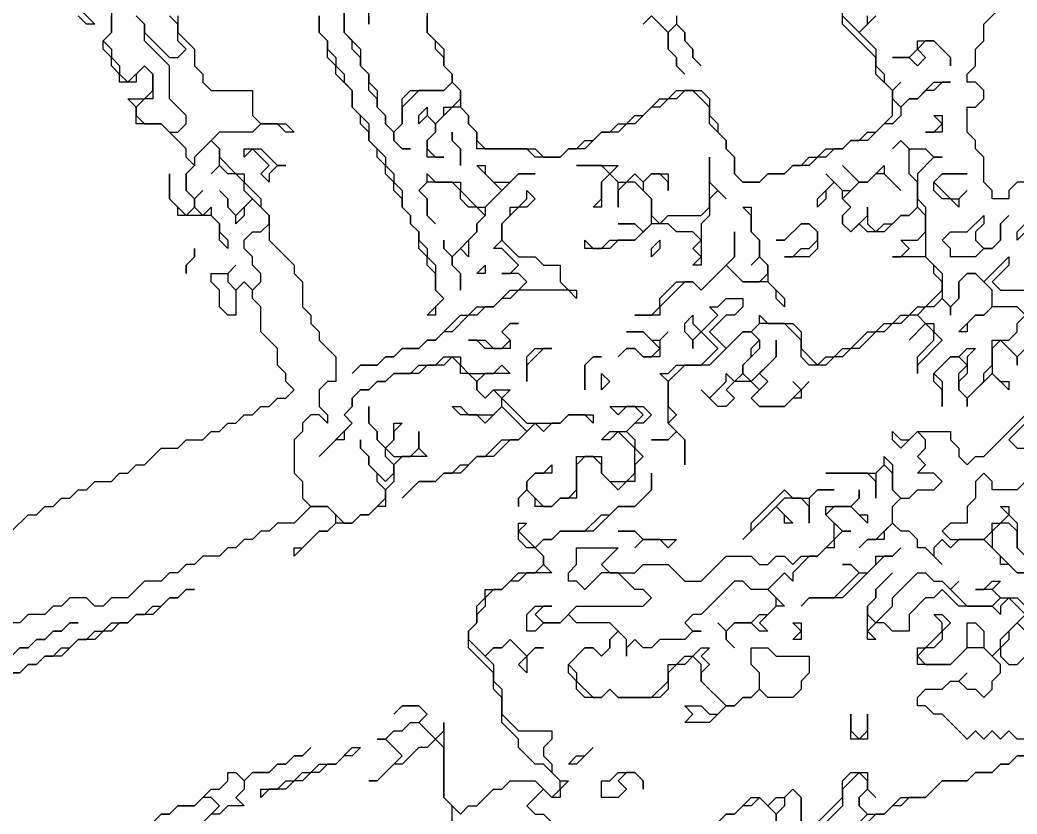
# Model space of a CAD drawing. Header units: metres. Extents: x 0 to 96.9, y 0 to 54.3.
# Drawn here: x 15.5 to 27.5, y 17 to 26.55 of the extents above; entities that cross this region are included whole.
import ezdxf

# ---------------------------------------------------------------- set-up
doc = ezdxf.new("R2010")
doc.units = ezdxf.units.M

msp = doc.modelspace()

# ---------------------------------------------------------------- linework, layer by layer
for points in [[(16.2, 26.7), (16.4, 26.5), (16.3, 26.5), (16.2, 26.6)], [(16.6, 26.7), (16.6, 26.4), (16.5, 26.3), (16.6, 26.2), (16.6, 26.1), (16.7, 26), (16.7, 25.9), (16.8, 25.8), (17, 26), (17.1, 25.9), (17.1, 25.6), (17, 25.6), (16.9, 25.5), (16.9, 25.4), (17, 25.3), (17.2, 25.3), (17.3, 25.2), (17.4, 25.2), (17.5, 25.3), (17.5, 25.4), (17.3, 25.6), (17.3, 26), (17, 26.3), (17, 26.5), (16.9, 26.6)], [(25.8, 26.6), (25.6, 26.4), (25.8, 26.2), (25.8, 26), (25.9, 25.9), (25.9, 25.8), (26, 25.7), (26.1, 25.8), (26, 25.7), (26, 25.6), (26.1, 25.5), (26.2, 25.6), (26.3, 25.6), (26.5, 25.8), (26.7, 25.8), (26.6, 25.8), (26.5, 25.7), (26.4, 25.7), (26.3, 25.6), (26.2, 25.6), (26.1, 25.5), (26.1, 25.4), (26, 25.3), (25.9, 25.3), (25.7, 25.1), (25.5, 25.1), (25.4, 25), (25.3, 25), (25.2, 24.9), (25.1, 24.9), (25, 24.8), (24.8, 24.8), (24.7, 24.7), (24.5, 24.7), (24.4, 24.6), (24.2, 24.6), (24.1, 24.7), (24.1, 24.9), (24, 25), (24, 25.1), (23.8, 25.3), (23.8, 25.5), (23.6, 25.7), (23.5, 25.7), (23.4, 25.6), (23.3, 25.6), (23.2, 25.5), (23.1, 25.5), (22.9, 25.3), (22.8, 25.3), (22.7, 25.2), (22.5, 25.2), (22.3, 25), (22.1, 25), (22, 24.9), (21.7, 24.9), (21.6, 25), (21, 25), (21, 25.2), (20.9, 25.3), (20.9, 25.4), (20.8, 25.5), (20.7, 25.5), (20.5, 25.3), (20.5, 25.2), (20.4, 25.1), (20.4, 25), (20.5, 24.9), (20.6, 24.9), (20.4, 24.9), (20.4, 25.1), (20.5, 25.2), (20.5, 25.3), (20.4, 25.4), (20.3, 25.3), (20.3, 25.4), (20.4, 25.5), (20.4, 25.4), (20.5, 25.3), (20.6, 25.4), (20.6, 25.5), (20.7, 25.5), (20.8, 25.6), (20.8, 25.7), (20.7, 25.8), (20.6, 25.7), (20.3, 25.7), (20.1, 25.5), (20.1, 25.3), (20, 25.2), (20, 25.1), (20.1, 25), (20.2, 25), (20.1, 25), (20, 25.1), (20, 25.2), (19.9, 25.3), (19.9, 25.4), (19.8, 25.5), (19.8, 25.6), (19.7, 25.7), (19.7, 25.9), (19.6, 26), (19.6, 26.1), (19.5, 26.2), (19.5, 26.3), (19.4, 26.4), (19.4, 26.7)], [(19.4, 26.7), (19.4, 26.4), (19.6, 26.2), (19.6, 26), (19.7, 25.9), (19.7, 25.8), (19.8, 25.7), (19.8, 25.5), (19.9, 25.4), (19.9, 25.3), (20, 25.2), (20.1, 25.3), (20.1, 25.6), (20.2, 25.7), (20.6, 25.7), (20.7, 25.8), (20.7, 25.9), (20.6, 26), (20.6, 26.1), (20.5, 26.2), (20.5, 26.3), (20.4, 26.4), (20.4, 26.6)], [(19.7, 26.6), (19.7, 26.5), (19.7, 26.7)], [(20.4, 26.7), (20.4, 26.4), (20.6, 26.2), (20.6, 26), (20.7, 25.9), (20.7, 25.8), (20.8, 25.7), (20.8, 25.5), (20.9, 25.4), (20.9, 25.3), (21, 25.2), (21, 25.1), (21.1, 25), (21.7, 25), (21.8, 24.9), (22, 24.9), (22.1, 25), (22.2, 25), (22.3, 25.1), (22.4, 25.1), (22.5, 25.2), (22.6, 25.2), (22.7, 25.3), (22.8, 25.3), (22.9, 25.4), (23, 25.4), (23.2, 25.6), (23.3, 25.6), (23.4, 25.7), (23.7, 25.7), (23.8, 25.6), (23.8, 25.4), (23.9, 25.3), (23.9, 25.2), (24, 25.1), (24, 25), (24.1, 24.9), (24.1, 24.7), (24.2, 24.6), (24.4, 24.6), (24.5, 24.7), (24.7, 24.7), (24.8, 24.8), (24.9, 24.8), (25, 24.9), (25.1, 24.9), (25.2, 25), (25.4, 25), (25.5, 25.1), (25.6, 25.1), (25.7, 25.2), (25.8, 25.2), (26, 25.4), (26, 25.7), (25.8, 25.9), (25.8, 26.1), (25.4, 26.5), (25.4, 26.7)], [(27.6, 24.6), (27.5, 24.6), (27.4, 24.5), (27.4, 24.4), (27.2, 24.4), (27.2, 24.5), (27.1, 24.6), (27.1, 24.9), (27, 25), (27, 25.1), (26.9, 25.2), (26.9, 25.5), (27, 25.5), (27.1, 25.6), (27.1, 25.7), (27, 25.8), (26.9, 25.8), (26.9, 25.9), (27, 26), (27, 26.2), (27.1, 26.3), (27.1, 26.5), (27.3, 26.7)], [(17.4, 26.6), (17.4, 26.4), (17.6, 26.2), (17.6, 26), (17.7, 25.9), (17.7, 25.8), (17.8, 25.7), (18.3, 25.7), (18.3, 25.4), (18.4, 25.3), (18.7, 25.3), (18.8, 25.2), (18.7, 25.2), (18.6, 25.3), (18.4, 25.3), (18.3, 25.2), (17.9, 25.2), (17.8, 25.1), (17.9, 25), (17.9, 24.9), (18.1, 24.7), (18.2, 24.7), (18.2, 24.6), (18.4, 24.4), (18.4, 24.3), (18.5, 24.2), (18.5, 23.9), (18.8, 23.6), (18.8, 23.5), (18.9, 23.4), (18.9, 23.1), (19, 23), (19, 22.9), (19.1, 22.8), (19.1, 22.7), (19.3, 22.5), (19.3, 22.2), (19.2, 22.2), (19.1, 22.1), (19.1, 21.9), (19.2, 21.8), (19.2, 21.7), (19.1, 21.8), (19, 21.8), (18.9, 21.7), (18.9, 21.6), (18.8, 21.5), (18.8, 21.1), (18.9, 21), (18.9, 20.8), (19, 20.7), (19.2, 20.7), (19.4, 20.5), (19.5, 20.5), (19.6, 20.6), (19.7, 20.6), (19.9, 20.8), (19.9, 20.9), (19.8, 21), (19.8, 21.1), (19.7, 21.2), (19.7, 21.3), (19.6, 21.4), (19.6, 21.5), (19.6, 21.4), (19.7, 21.3), (19.7, 21.2), (19.9, 21), (20, 21.1), (20, 21.2), (19.9, 21.3), (19.9, 21.4), (19.8, 21.5), (19.8, 21.6), (19.7, 21.7), (19.7, 21.9), (19.7, 21.7), (19.8, 21.6), (19.8, 21.5), (19.9, 21.4), (20, 21.5), (20, 21.7), (20.1, 21.7), (20, 21.6), (20, 21.5), (19.9, 21.4), (20, 21.3), (20.2, 21.3), (20.3, 21.4), (20.3, 21.6), (20.3, 21.4), (20.4, 21.3), (20.1, 21.3), (20, 21.2), (20, 21), (19.9, 20.9), (19.9, 20.7), (19.8, 20.7), (19.7, 20.6), (19.6, 20.6), (19.5, 20.5), (19.3, 20.5), (19.2, 20.4), (19.1, 20.4), (18.8, 20.1), (18.8, 20.2), (18.9, 20.2), (19.1, 20.4), (19.2, 20.4), (19.3, 20.5), (19.3, 20.6), (19.2, 20.7), (19, 20.7), (18.8, 20.5), (18.6, 20.5), (18.5, 20.4), (18.4, 20.4), (18.3, 20.3), (18.2, 20.3), (18.1, 20.2), (18, 20.2), (17.9, 20.1), (17.7, 20.1), (17.6, 20), (17.5, 20), (17.4, 19.9), (17.3, 19.9), (17.2, 19.8), (17, 19.8), (16.8, 19.6), (16.6, 19.6), (16.5, 19.5), (16.4, 19.5), (16.3, 19.6), (16.1, 19.6), (16, 19.5), (15.9, 19.5), (15.8, 19.4), (15.6, 19.4), (15.5, 19.3), (15.4, 19.3)], [(15.4, 20.4), (15.6, 20.6), (15.7, 20.6), (15.8, 20.7), (15.9, 20.7), (16, 20.8), (16.1, 20.8), (16.2, 20.9), (16.3, 20.9), (16.4, 21), (16.6, 21), (16.7, 21.1), (16.8, 21.1), (16.9, 21.2), (17, 21.2), (17.2, 21.4), (17.4, 21.4), (17.5, 21.5), (17.7, 21.5), (17.8, 21.6), (17.9, 21.6), (18, 21.7), (18.1, 21.7), (18.2, 21.8), (18.3, 21.8), (18.4, 21.9), (18.5, 21.9), (18.6, 22), (18.7, 22), (18.8, 22.1), (18.7, 22.2), (18.7, 22.3), (18.6, 22.4), (18.6, 22.6), (18.4, 22.8), (18.4, 23.1), (18.3, 23.2), (18.3, 23.3), (18.2, 23.4), (18.1, 23.3), (18.1, 23), (18, 23), (17.9, 23.1), (17.9, 23.3), (17.8, 23.4), (17.8, 23.5), (18, 23.5), (18.1, 23.6), (18, 23.5), (18, 23.4), (18.1, 23.3), (18.2, 23.4), (18.3, 23.3), (18.4, 23.4), (18.4, 23.5), (18.3, 23.6), (18.3, 23.7), (18.2, 23.8), (18.2, 23.9), (18.3, 24), (18.4, 24), (18.5, 24.1), (18.5, 24.2), (18.3, 24.4), (18.2, 24.3), (18.2, 24.2), (18.1, 24.1), (18.1, 24.2), (18, 24.3), (18, 24.4), (17.9, 24.5), (18, 24.4), (18, 24.3), (18.1, 24.2), (18.3, 24.4), (18.2, 24.5), (18.2, 24.6), (18.1, 24.7), (18, 24.7), (17.9, 24.8), (17.8, 24.7), (17.9, 24.8), (17.9, 25), (17.8, 25.1), (17.6, 24.9), (17.6, 24.8), (17.5, 24.7), (17.5, 24.5), (17.6, 24.4), (17.7, 24.5), (17.6, 24.4), (17.6, 24.3), (17.7, 24.2), (17.8, 24.3), (17.8, 24.2), (17.9, 24.1), (17.9, 24), (18, 23.9), (18, 23.8), (17.9, 23.9), (17.9, 24.1), (17.8, 24.2), (17.4, 24.2), (17.4, 24.3), (17.3, 24.4), (17.3, 24.7), (17.3, 24.4), (17.5, 24.2), (17.6, 24.3), (17.6, 24.4), (17.5, 24.5), (17.5, 24.7), (17.6, 24.8), (17.5, 24.9), (17.5, 25), (17.2, 25.3), (16.9, 25.3), (16.9, 25.5), (16.8, 25.6), (17, 25.6), (17.1, 25.7), (17.1, 25.9), (17, 26), (16.9, 25.9), (16.9, 25.8), (16.7, 25.8), (16.7, 25.9), (16.6, 26), (16.6, 26.1), (16.5, 26.2), (16.5, 26.3), (16.6, 26.4), (16.6, 26.6)], [(16.9, 26.6), (17, 26.5), (17, 26.4), (17.3, 26.1), (17.4, 26.1), (17.5, 26.2), (17.4, 26.3), (17.4, 26.5), (17.3, 26.6)], [(19.1, 26.6), (19.1, 26.4), (19.2, 26.3), (19.2, 26.2), (19.3, 26.1), (19.3, 26), (19.4, 25.9), (19.4, 25.8), (19.5, 25.7), (19.5, 25.5), (19.7, 25.3), (19.7, 25.1), (19.9, 24.9), (19.9, 24.8), (20, 24.7), (20, 24.6), (20.1, 24.5), (20.1, 24.3), (20.2, 24.2), (20.2, 24.1), (20.3, 24), (20.3, 23.9), (20.4, 23.8), (20.4, 23.7), (20.5, 23.6), (20.5, 23.3), (20.6, 23.2), (20.5, 23.1), (20.5, 23), (20.4, 23), (20.6, 23.2), (20.5, 23.3), (20.5, 23.5), (20.4, 23.6), (20.4, 23.7), (20.3, 23.8), (20.3, 24), (20.2, 24.1), (20.2, 24.2), (20.1, 24.3), (20.1, 24.4), (20, 24.5), (20, 24.6), (19.9, 24.7), (19.9, 24.8), (19.8, 24.9), (19.8, 25), (19.7, 25.1), (19.7, 25.2), (19.6, 25.3), (19.6, 25.4), (19.5, 25.5), (19.5, 25.7), (19.3, 25.9), (19.3, 26), (19.2, 26.1), (19.2, 26.3), (19.1, 26.4), (19.1, 26.6)], [(23.4, 26.6), (23.4, 26.5), (23.5, 26.4), (23.5, 26.3), (23.6, 26.2), (23.6, 26.1), (23.7, 26), (23.6, 26.1), (23.6, 26.2), (23.5, 26.3), (23.5, 26.4), (23.4, 26.5), (23.3, 26.4), (23.3, 26.2), (23.4, 26.1), (23.4, 26), (23.5, 25.9), (23.4, 26), (23.4, 26.1), (23.3, 26.2), (23.3, 26.4), (23.1, 26.6), (23, 26.5), (23.1, 26.6)], [(25.4, 26.6), (25.6, 26.4), (25.7, 26.5), (25.7, 26.6)], [(27.6, 22.6), (27.5, 22.5), (27.5, 22.4), (27.5, 22.5), (27.3, 22.7), (27.2, 22.6), (27.2, 22.3), (27.3, 22.2), (27.4, 22.2), (27.4, 22.1), (27.2, 22.3), (26.9, 22), (26.9, 21.9), (26.9, 22), (26.8, 22.1), (26.8, 22.3), (26.9, 22.4), (26.8, 22.5), (26.7, 22.5), (26.5, 22.3), (26.6, 22.2), (26.6, 21.9), (26.6, 22.1), (26.5, 22.2), (26.5, 22.3), (26.7, 22.5), (26.8, 22.5), (26.9, 22.6), (27, 22.6), (26.9, 22.5), (26.9, 22.3), (26.8, 22.2), (26.8, 22.1), (26.9, 22), (27.1, 22.2), (27.1, 22.3), (27.2, 22.4), (27.2, 22.7), (27.4, 22.7), (27.5, 22.8), (27.5, 22.9), (27.6, 23), (27.5, 23.1), (27.2, 23.1), (27.1, 23), (27, 23), (26.9, 22.9), (26.9, 22.8), (26.8, 22.8), (27, 23), (27.1, 23), (27.2, 23.1), (27.2, 23.3), (27, 23.5), (26.9, 23.5), (26.8, 23.4), (26.8, 23.2), (26.7, 23.1), (26.7, 23), (26.7, 23.1), (26.6, 23.2), (26.5, 23.1), (26.4, 23.1), (26.3, 23), (26.4, 22.9), (26.5, 22.9), (26.5, 22.8), (26.6, 22.7), (26.3, 22.4), (26.3, 22.3), (26.3, 22.5), (26.5, 22.7), (26.5, 22.8), (26.4, 22.9), (26.2, 22.7), (26.4, 22.9), (26.3, 23), (26.2, 23), (26.1, 22.9), (26, 22.9), (25.9, 22.8), (25.8, 22.8), (25.6, 22.6), (25.5, 22.6), (25.4, 22.5), (25.3, 22.5), (25.2, 22.4), (25, 22.4), (24.9, 22.5), (24.9, 22.7), (24.7, 22.9), (24.4, 22.9), (24.3, 22.8), (24.4, 22.7), (24.4, 22.6), (24.2, 22.4), (24.2, 22.3), (24.3, 22.2), (24.6, 22.5), (24.6, 22.7), (24.6, 22.5), (24.4, 22.3), (24.5, 22.2), (24.3, 22), (24.4, 21.9), (24.7, 21.9), (24.9, 22.1), (24.8, 22.2), (24.9, 22.1), (25, 22.2), (24.9, 22.1), (24.9, 22), (24.8, 22), (24.7, 21.9), (24.4, 21.9), (24.3, 22), (24.4, 22.1), (24.3, 22.2), (24.1, 22.2), (24, 22.1), (24.1, 22), (24, 21.9), (23.9, 21.9), (23.7, 22.1), (23.8, 22), (24, 22.2), (24, 22.3), (24.1, 22.2), (24.2, 22.3), (24.2, 22.4), (24.3, 22.5), (24.3, 22.6), (24.4, 22.7), (24.3, 22.8), (24.2, 22.8), (23.8, 22.4), (23.5, 22.4), (23.3, 22.2), (23.3, 21.9), (23.4, 21.8), (23.3, 21.7), (23.5, 21.5), (23.5, 21.2), (23.5, 21.5), (23.4, 21.6), (23.3, 21.5), (23.1, 21.5), (23.3, 21.5), (23.4, 21.6), (23.3, 21.7), (23.3, 22.2), (23.2, 22.3), (23.3, 22.3), (23.4, 22.4), (23.7, 22.4), (23.9, 22.6), (23.7, 22.8), (23.6, 22.7), (23.6, 22.6), (23.6, 22.7), (23.5, 22.8), (23.5, 22.9), (23.6, 23), (23.6, 22.9), (23.7, 22.8), (23.9, 23), (23.8, 23.1), (23.9, 23.1), (24, 23.2), (24.2, 23.2), (24.2, 23.1), (24.1, 23), (24, 23), (23.8, 22.8), (24, 22.6), (24.2, 22.8), (24.3, 22.8), (24.4, 22.9), (24.4, 23), (24.5, 22.9), (24.8, 22.9), (24.9, 22.8), (24.9, 22.6), (25.1, 22.4), (25.2, 22.5), (25.3, 22.5), (25.4, 22.6), (25.5, 22.6), (25.7, 22.8), (25.8, 22.8), (25.9, 22.9), (26, 22.9), (26.1, 23), (26.2, 23), (26.3, 23.1), (26.4, 23.1), (26.6, 23.3), (26.6, 23.4), (26.5, 23.5), (26.5, 23.6), (26.4, 23.7), (26, 23.7), (26.1, 23.7), (26.2, 23.8), (26.1, 23.9), (26.3, 23.9), (26.4, 24), (26.4, 24.2), (26.3, 24.3), (26.2, 24.2), (26.1, 24.2), (25.9, 24), (25.7, 24), (25.6, 24.1), (25.5, 24), (25.4, 24.1), (25.4, 24.2), (25.5, 24.3), (25.4, 24.4), (25.4, 24.5), (25.3, 24.6), (25.2, 24.5), (25.2, 24.4), (25.1, 24.3), (25.1, 24.4), (25.3, 24.6), (25.2, 24.7), (25.4, 24.5), (25.5, 24.5), (25.6, 24.6), (25.4, 24.8), (25.6, 24.6), (25.7, 24.6), (25.9, 24.8), (25.9, 24.7), (26.1, 24.5), (25.9, 24.7), (25.8, 24.7), (25.7, 24.6), (25.6, 24.6), (25.4, 24.4), (25.5, 24.3), (25.4, 24.2), (25.4, 24.1), (25.5, 24), (25.7, 24.2), (25.7, 24.3), (25.7, 24.1), (25.8, 24), (25.9, 24.1), (26, 24.1), (26.1, 24.2), (26.2, 24.2), (26.3, 24.3), (26.3, 24.6), (26.2, 24.7), (26.2, 25), (26.1, 25.1), (26, 25), (26.1, 25.1), (26.2, 25), (26.4, 25), (26.5, 24.9), (26.6, 24.9), (26.5, 24.9), (26.3, 24.7), (26.3, 24.4), (26.4, 24.3), (26.4, 23.7), (26.6, 23.5), (26.6, 23.2), (26.7, 23.1), (26.8, 23.2), (26.8, 23.4), (26.9, 23.5), (27, 23.5), (27.1, 23.4), (27.4, 23.7), (27.4, 23.6), (27.2, 23.4), (27.3, 23.3), (27.8, 23.3)], [(27.6, 24), (27.5, 23.9), (27.5, 24), (27.9, 24.4)], [(27.6, 19.9), (27.5, 19.9), (27.4, 20), (27.3, 20), (27.3, 20.1), (27.1, 20.3), (26.8, 20.3), (26.7, 20.2), (26.6, 20.3), (26.5, 20.2), (26.5, 20.1), (26.6, 20), (26.4, 20.2), (26.3, 20.2), (26.3, 20.3), (26.2, 20.4), (26.1, 20.4), (26, 20.5), (25.9, 20.4), (25.9, 20.3), (25.7, 20.3), (25.6, 20.2), (25.7, 20.3), (25.8, 20.3), (26, 20.5), (26, 20.7), (26.1, 20.8), (26, 20.9), (26, 21.1), (25.9, 21.2), (25.8, 21.1), (25.8, 20.8), (25.8, 21), (25.7, 21.1), (25.2, 21.1), (25.8, 21.1), (25.9, 21.2), (25.9, 21.3), (26, 21.2), (26, 20.9), (26.1, 20.8), (26.2, 20.8), (26.3, 20.9), (26.5, 20.9), (26.6, 21), (26.5, 21.1), (26.3, 21.1), (26.4, 21.2), (26.3, 21.3), (26.4, 21.4), (26.4, 21.5), (26.3, 21.6), (26.1, 21.4), (26, 21.5), (26, 21.6), (26.1, 21.5), (26.2, 21.5), (26.3, 21.6), (26.7, 21.6), (26.7, 21.5), (26.8, 21.4), (26.8, 21.3), (26.9, 21.2), (27, 21.3), (27.1, 21.3), (27.7, 21.9)], [(27.7, 21.8), (27.4, 21.5), (27.5, 21.4), (27.6, 21.4)], [(20.7, 16.9), (20.7, 17.1), (20.6, 17.2), (20.6, 17.8), (20.5, 17.9), (20.4, 17.8), (20.3, 17.8), (20.1, 17.6), (20, 17.6), (19.8, 17.4), (19.7, 17.4), (19.8, 17.4), (20.1, 17.7), (19.9, 17.9), (19.8, 17.9), (19.9, 17.9), (20, 18), (20.1, 18), (20.2, 18.1), (20.3, 18.1), (20.4, 18.2), (20.3, 18.3), (20.1, 18.3), (20, 18.2), (20.1, 18.3), (20.3, 18.3), (20.4, 18.2), (20.3, 18.1), (20.5, 17.9), (20.6, 18), (20.6, 18.1), (20.6, 17.2), (20.8, 17), (20.9, 17.1), (21, 17.1), (21.2, 17.3), (21.3, 17.3), (21.4, 17.4), (21.7, 17.4), (21.9, 17.2), (22, 17.3), (22, 17.4), (21.8, 17.6), (21.7, 17.6), (21.5, 17.8), (21.5, 17.9), (21.3, 18.1), (21.3, 18.4), (21.2, 18.5), (21.2, 18.7), (20.9, 19), (20.9, 19.2), (21, 19.3), (21, 19.5), (21.1, 19.6), (21.1, 19.7), (21.3, 19.7), (21.5, 19.9), (21.7, 19.9), (21.8, 20), (21.8, 20.1), (21.7, 20.2), (21.6, 20.2), (21.5, 20.3), (21.5, 20.5), (21.6, 20.5), (21.5, 20.4), (21.7, 20.2), (21.8, 20.3), (21.9, 20.3), (22, 20.4), (22.3, 20.4), (22.5, 20.6), (22.6, 20.6), (22.7, 20.7), (22.9, 20.7), (23.1, 20.9), (23.1, 21.1), (23.1, 20.9), (22.9, 20.7), (22.7, 20.7), (22.4, 20.4), (22, 20.4), (21.9, 20.3), (21.8, 20.3), (21.7, 20.2), (21.8, 20.1), (21.8, 20), (21.9, 19.9), (21.6, 19.9), (21.5, 19.8), (21.4, 19.8), (21.3, 19.7), (21.2, 19.7), (21.1, 19.6), (21.1, 19.5), (21, 19.4), (21, 19.3), (20.9, 19.2), (20.9, 19.1), (21.1, 18.9), (21.2, 19), (21.3, 19), (21.4, 19.1), (21.6, 18.9), (21.7, 19), (21.8, 19), (21.7, 19), (21.6, 18.9), (21.6, 18.7), (21.5, 18.8), (21.6, 18.9), (21.4, 19.1), (21.3, 19), (21.2, 19), (21.1, 18.9), (21.2, 18.8), (21.2, 18.6), (21.3, 18.5), (21.3, 18.2), (21.5, 18), (21.9, 18), (21.9, 17.9), (21.8, 17.8), (21.8, 17.7), (21.9, 17.6), (21.9, 17.5), (22, 17.4), (22.1, 17.4), (22, 17.3), (22, 17.2), (21.9, 17.2), (21.8, 17.3), (21.6, 17.1), (21.7, 17), (21.8, 17), (21.9, 16.9)], [(27.6, 21), (27.5, 20.9), (27.2, 20.9), (27.2, 21), (27.1, 21.1), (27, 21), (27, 20.8), (26.9, 20.7), (26.9, 20.5), (26.7, 20.5), (26.6, 20.4), (26.7, 20.3), (27.1, 20.3), (27.2, 20.4), (27.2, 20.5), (27.3, 20.5), (27.4, 20.6), (27.3, 20.7), (27.4, 20.7), (27.4, 20.6), (27.5, 20.5), (27.5, 20.2), (27.6, 20.1), (27.5, 20.2), (27.5, 20.4), (27.4, 20.5), (27.3, 20.5), (27.2, 20.4), (27.2, 20.2), (27.5, 19.9), (27.7, 19.9)], [(27.7, 17.9), (27.5, 17.9), (27.4, 18), (27.3, 17.9), (27.2, 18), (27.1, 17.9), (27, 18), (26.9, 17.9), (26.6, 18.2), (26.5, 18.2), (26.4, 18.3), (26.3, 18.3), (26.3, 18.4), (26.4, 18.5), (26.6, 18.5), (26.7, 18.6), (26.8, 18.6), (26.9, 18.7), (26.8, 18.6), (26.9, 18.5), (27, 18.5), (27.1, 18.4), (27.2, 18.5), (27.2, 18.6), (27.3, 18.7), (27.3, 18.8), (27.1, 19), (26.9, 19), (26.7, 18.8), (26.3, 18.8), (26.3, 19), (26.4, 19), (26.6, 19.2), (26.6, 19.3), (26.5, 19.4), (26.6, 19.4), (26.7, 19.3), (26.6, 19.2), (26.6, 19.1), (26.5, 19), (26.4, 19), (26.3, 18.9), (26.4, 18.8), (26.7, 18.8), (26.9, 19), (26.9, 19.3), (27, 19.3), (27.1, 19.2), (27.1, 19), (27.2, 18.9), (27.3, 19), (27.3, 19.1), (27.6, 19.4), (27.4, 19.6), (27.3, 19.5), (27.3, 19.4), (27.2, 19.5), (26.8, 19.5), (26.6, 19.7), (26.5, 19.6), (26.4, 19.6), (26.2, 19.4), (26.2, 19.2), (26, 19.2), (25.9, 19.3), (25.8, 19.3), (25.7, 19.2), (25.8, 19.1), (25.7, 19.1), (25.7, 19.5), (25.8, 19.6), (25.8, 19.7), (26, 19.9), (25.8, 19.7), (25.8, 19.6), (25.7, 19.5), (25.7, 19.4), (25.8, 19.3), (26, 19.5), (26, 19.6), (26.3, 19.9), (26.4, 19.9), (26.5, 19.8), (26.6, 19.8), (26.7, 19.7), (26.8, 19.8), (26.7, 19.7), (26.9, 19.5), (27.2, 19.5), (27.3, 19.6), (27.2, 19.7), (27, 19.7), (27.1, 19.7), (27.2, 19.8), (27.3, 19.8), (27.2, 19.7), (27.3, 19.6), (27.5, 19.6), (27.6, 19.5)], [(15.3, 18.7), (15.5, 18.7), (15.6, 18.8), (15.7, 18.8), (15.8, 18.9), (15.9, 18.9), (16, 19), (16.1, 19), (16.2, 19.1), (16.3, 19.1), (16.4, 19.2), (16.5, 19.2), (16.6, 19.3), (16.8, 19.3), (16.9, 19.4), (17, 19.4), (17.1, 19.5), (17.2, 19.5), (17.3, 19.6), (17.4, 19.6), (17.5, 19.7), (17.6, 19.7), (17.5, 19.7), (17.4, 19.6), (17.3, 19.6), (17.1, 19.4), (16.9, 19.4), (16.8, 19.3), (16.7, 19.3), (16.6, 19.2), (16.5, 19.2), (16.4, 19.1), (16.2, 19.1), (16, 18.9), (15.8, 18.9), (15.7, 18.8), (15.6, 18.8), (15.5, 18.7), (15.4, 18.7)], [(27.6, 19.4), (27.5, 19.3), (27.6, 19.2)], [(15.4, 18.9), (15.5, 19), (15.6, 19), (15.7, 19.1), (15.8, 19.1), (15.9, 19.2), (16, 19.2), (16.1, 19.3), (16.2, 19.3), (16.1, 19.3), (16, 19.2), (15.9, 19.2), (15.8, 19.1), (15.7, 19.1), (15.6, 19), (15.5, 19), (15.4, 18.9)], [(27.6, 19.2), (27.5, 19.3), (27.4, 19.2), (27.4, 19.1), (27.3, 19), (27.3, 18.9), (27.4, 18.8), (27.5, 18.8), (27.7, 19)], [(17.1, 16.9), (17.2, 17), (17.3, 17), (17.4, 17.1), (17.6, 17.1), (17.8, 17.3), (17.9, 17.3), (18, 17.4), (18, 17.5), (18.1, 17.5), (18.2, 17.4), (18.3, 17.5), (18.5, 17.5), (18.6, 17.6), (18.7, 17.6), (18.8, 17.7), (18.9, 17.7), (19, 17.8), (18.9, 17.7), (18.8, 17.7), (18.7, 17.6), (18.6, 17.6), (18.5, 17.5), (18.3, 17.5), (18.2, 17.4), (18.2, 17.3), (18.1, 17.2), (18.2, 17.1), (18, 17.1), (17.9, 17), (17.8, 17), (17.7, 16.9)], [(25.1, 16.9), (25.4, 17.2), (25.4, 17.4), (25.5, 17.5), (25.7, 17.5), (25.7, 17.3), (25.8, 17.2), (25.7, 17.3), (25.6, 17.2), (25.6, 17.1), (25.7, 17), (25.9, 17), (26.1, 17.2), (26.4, 17.2), (26.6, 17.4), (26.9, 17.4), (27, 17.5), (27.2, 17.5), (27.3, 17.6), (27.4, 17.6), (27.5, 17.7), (27.6, 17.7)], [(28, 16.7), (28, 17.1), (27.9, 17.2), (27.9, 17.3), (27.8, 17.4), (27.8, 17.5), (27.6, 17.7), (27.5, 17.7), (27.4, 17.6), (27.3, 17.6), (27.2, 17.5), (27, 17.5), (26.9, 17.4), (26.6, 17.4), (26.4, 17.2), (26.2, 17.2), (26.1, 17.1), (26, 17.1), (25.9, 17), (25.8, 17), (25.6, 16.8)], [(25.6, 16.9), (25.7, 17), (25.6, 17.1), (25.6, 17.2), (25.7, 17.3), (25.7, 17.4), (25.6, 17.5), (25.4, 17.3), (25.4, 17.1), (25.1, 16.8)], [(23.9, 16.9), (24, 17), (24.1, 17), (24.3, 17.2), (24.4, 17.2), (24.5, 17.1), (24.6, 17.2), (24.7, 17.2), (24.8, 17.3), (24.9, 17.2), (24.9, 16.9), (24.9, 17.2), (24.8, 17.3), (24.7, 17.2), (24.7, 17.1), (24.6, 17), (24.6, 16.9)], [(17.7, 16.9), (17.9, 17.1), (17.8, 17.2), (17.7, 17.2), (17.6, 17.1), (17.4, 17.1), (17.3, 17), (17.2, 17), (17.1, 16.9)], [(24.6, 16.8), (24.6, 17), (24.4, 17.2), (24.3, 17.1), (24.2, 17.1), (24.1, 17), (24, 17), (23.9, 16.9)]]:
    msp.add_lwpolyline(points)
for points in [[(26.3, 26), (26.2, 26.1), (26, 26.1), (26.2, 26.1), (26.3, 26.2), (26.3, 26.3), (26.5, 26.3), (26.7, 26.1), (26.7, 26), (26.7, 26.1), (26.5, 26.3), (26.4, 26.3), (26.3, 26.2), (26.4, 26.1)], [(26.4, 25.2), (26.5, 25.2), (26.6, 25.3), (26.5, 25.4), (26.6, 25.4), (26.6, 25.2)], [(20.8, 24.8), (20.8, 25), (20.7, 25.1), (20.7, 25.2), (20.7, 25.1), (20.8, 25)], [(18.5, 24.6), (18.4, 24.7), (18.5, 24.8), (18.3, 25), (18.2, 24.9), (18.2, 25), (18.4, 25), (18.6, 24.8), (18.7, 24.8), (18.6, 24.8), (18.5, 24.7)], [(23.6, 23.6), (23.7, 23.7), (23.6, 23.8), (23.7, 23.9), (23.6, 24), (23.4, 24), (23.3, 24.1), (23.1, 24.1), (22.9, 23.9), (22.7, 23.9), (22.6, 23.8), (22.3, 23.8), (22.3, 23.9), (22.4, 23.8), (22.5, 23.8), (22.6, 23.9), (22.9, 23.9), (23, 24), (22.9, 24.1), (22.7, 24.1), (22.9, 24.1), (23, 24), (23.1, 24.1), (23.1, 24.4), (22.9, 24.6), (22.8, 24.6), (22.7, 24.5), (22.7, 24.3), (22.7, 24.6), (22.6, 24.7), (22.5, 24.6), (22.5, 24.3), (22.4, 24.3), (22.5, 24.4), (22.5, 24.6), (22.6, 24.7), (22.5, 24.8), (22.2, 24.8), (22.7, 24.8), (22.6, 24.7), (22.7, 24.6), (22.8, 24.6), (22.9, 24.7), (23, 24.6), (23.1, 24.7), (23.3, 24.7), (23.3, 24.5), (23.3, 24.6), (23.2, 24.7), (23.1, 24.7), (23, 24.6), (23, 24.5), (23.1, 24.4), (23.1, 24.2), (23.2, 24.1), (23.3, 24.2), (23.7, 24.2), (23.8, 24.3), (23.8, 24.9), (23.8, 24.6), (24, 24.4), (23.9, 24.5), (23.8, 24.4), (23.8, 24.2), (23.7, 24.1), (23.7, 23.6)], [(20.8, 23.3), (20.8, 23.5), (20.7, 23.6), (20.7, 23.7), (20.6, 23.8), (20.6, 23.9), (20.6, 23.8), (20.7, 23.7), (21, 24), (21, 24.1), (21.1, 24.2), (21, 24.3), (20.9, 24.3), (20.8, 24.4), (20.8, 24.5), (20.7, 24.6), (20.4, 24.6), (20.3, 24.5), (20.4, 24.4), (20.4, 24.2), (20.5, 24.1), (20.4, 24.2), (20.4, 24.4), (20.3, 24.5), (20.4, 24.6), (20.4, 24.7), (20.5, 24.6), (20.8, 24.6), (20.8, 24.5), (21, 24.3), (21.1, 24.3), (21.3, 24.5), (21, 24.8), (21.1, 24.8), (21.1, 24.7), (21.2, 24.6), (21.4, 24.6), (21.5, 24.7), (21.7, 24.7), (21.5, 24.7), (21.1, 24.3), (21.1, 24.2), (21, 24.1), (21, 24), (20.9, 23.9), (20.9, 23.7), (20.8, 23.8), (20.7, 23.7), (20.7, 23.6), (20.8, 23.5)], [(26.8, 24.3), (26.7, 24.4), (26.6, 24.4), (26.5, 24.5), (26.5, 24.6), (26.6, 24.7), (26.9, 24.7), (26.6, 24.7), (26.5, 24.6), (26.7, 24.4), (26.8, 24.4), (26.9, 24.5), (26.8, 24.4)], [(19.5, 22.3), (19.6, 22.4), (19.8, 22.4), (19.9, 22.5), (20, 22.5), (20.1, 22.6), (20.3, 22.6), (20.4, 22.7), (20.5, 22.7), (20.8, 23), (20.9, 23), (21, 23.1), (21.2, 23.1), (21.4, 23.3), (21.5, 23.3), (21.6, 23.4), (21.5, 23.5), (21.3, 23.5), (21.4, 23.5), (21.5, 23.6), (21.3, 23.8), (21.2, 23.8), (21.3, 23.9), (21.3, 24.1), (21.4, 24.2), (21.4, 24.3), (21.5, 24.3), (21.6, 24.4), (21.6, 24.5), (21.7, 24.4), (21.6, 24.3), (21.5, 24.3), (21.3, 24.1), (21.3, 23.9), (21.5, 23.7), (21.7, 23.7), (21.8, 23.6), (22, 23.6), (22, 23.4), (22.1, 23.3), (22.2, 23.3), (22.2, 23.2), (22.1, 23.3), (21.5, 23.3), (21.4, 23.2), (21.3, 23.2), (21.2, 23.1), (21.1, 23.1), (21, 23), (20.9, 23), (20.7, 22.8), (20.6, 22.8), (20.5, 22.7), (20.4, 22.7), (20.3, 22.6), (20.1, 22.6), (20, 22.5), (19.9, 22.5), (19.8, 22.4), (19.6, 22.4)], [(22.9, 23), (23.1, 23), (23.2, 23.1), (23.2, 23.2), (23.4, 23.4), (23.6, 23.4), (23.7, 23.3), (24.1, 23.7), (24.1, 24), (24.1, 23.7), (24, 23.6), (24.2, 23.4), (24.4, 23.4), (24.5, 23.5), (24.5, 23.6), (24.4, 23.7), (24.3, 23.6), (24.4, 23.7), (24.4, 23.9), (24.3, 24), (24.3, 24.2), (24.2, 24.3), (24.3, 24.3), (24.3, 24), (24.4, 23.9), (24.4, 23.7), (24.5, 23.6), (24.5, 23.4), (24.7, 23.2), (24.7, 23.1), (24.6, 23.2), (24.6, 23.3), (24.5, 23.4), (24.2, 23.4), (24, 23.6), (23.7, 23.3), (23.6, 23.4), (23.5, 23.4), (23.2, 23.1), (23.2, 23)], [(26.7, 23.7), (26.7, 23.8), (26.6, 23.9), (26.7, 24), (26.9, 24), (27.1, 24.2), (27.1, 24.1), (27, 24), (27, 23.9), (27.1, 23.8), (27.2, 23.8), (27.3, 23.9), (27.3, 24.1), (27.4, 24.2), (27.3, 24.1), (27.3, 23.9), (27.2, 23.8), (27.1, 23.8), (27, 23.7)], [(24.7, 23.7), (24.8, 23.7), (24.9, 23.8), (25, 23.8), (25.1, 23.9), (25.1, 24), (25, 24.1), (24.9, 24.1), (24.7, 23.9), (24.6, 23.9), (24.7, 23.9), (24.9, 24.1), (25, 24.1), (25.1, 24), (25.1, 23.8), (25, 23.7)], [(23.1, 23.7), (23.1, 23.8), (23.2, 23.9), (23.2, 23.8)], [(17.5, 23.5), (17.5, 23.6), (17.6, 23.7), (17.6, 23.8), (17.6, 23.7), (17.5, 23.6)], [(21, 23.5), (21.1, 23.6), (21.1, 23.5)], [(21.1, 22.6), (21, 22.7), (20.9, 22.7), (21.1, 22.7), (21.2, 22.6), (21.3, 22.6), (21.4, 22.7), (21.3, 22.8), (21.4, 22.9), (21.5, 22.9), (21.4, 22.9), (21.3, 22.8), (21.4, 22.7), (21.4, 22.6)], [(22.7, 22.5), (22.8, 22.6), (22.9, 22.6), (23, 22.5), (23.1, 22.5), (23.2, 22.6), (23, 22.8), (22.8, 22.8), (23, 22.8), (23.1, 22.7), (23.2, 22.7), (23.3, 22.8), (23.2, 22.7), (23.2, 22.5), (23, 22.5), (22.9, 22.6), (22.8, 22.6)], [(21.6, 22.2), (21.6, 22.5), (21.7, 22.6), (21.9, 22.6), (21.8, 22.6), (21.6, 22.4)], [(20.1, 20.8), (20.3, 21), (20.5, 21), (20.6, 21.1), (20.7, 21.1), (20.8, 21.2), (20.9, 21.2), (21, 21.3), (21.1, 21.3), (21.3, 21.5), (21.5, 21.5), (21.6, 21.6), (21.3, 21.9), (21.1, 21.7), (21, 21.8), (20.8, 21.8), (20.7, 21.9), (20.8, 21.9), (20.9, 21.8), (21.2, 21.8), (21.3, 21.9), (21.3, 22), (21.2, 22.1), (21.1, 22), (21, 22.1), (21, 22.2), (20.9, 22.3), (20.8, 22.3), (20.8, 22.4), (20.7, 22.5), (20.6, 22.4), (20.4, 22.4), (20.3, 22.3), (20, 22.3), (19.9, 22.2), (19.8, 22.2), (19.7, 22.1), (19.6, 22.1), (19.5, 22), (19.5, 21.9), (19.4, 21.8), (19.5, 21.7), (19.4, 21.6), (19.4, 21.5), (19.3, 21.5), (19.1, 21.3), (19.5, 21.7), (19.4, 21.8), (19.5, 21.9), (19.5, 22), (19.6, 22.1), (19.7, 22.1), (19.8, 22.2), (19.9, 22.2), (20, 22.3), (20.2, 22.3), (20.3, 22.4), (20.5, 22.4), (20.6, 22.5), (20.8, 22.5), (20.8, 22.4), (20.9, 22.3), (21.2, 22.3), (21.3, 22.4), (21.4, 22.3), (21.1, 22.3), (21, 22.2), (21, 22.1), (21.1, 22), (21.2, 22.1), (21.4, 22.1), (21.3, 22), (21.6, 21.7), (22, 21.7), (22.1, 21.8), (22.4, 21.8), (22.4, 21.7), (22.3, 21.8), (22.1, 21.8), (22, 21.7), (21.9, 21.7), (21.8, 21.6), (21.7, 21.7), (21.5, 21.5), (21.4, 21.5), (21.2, 21.3), (21, 21.3), (20.8, 21.1), (20.6, 21.1), (20.5, 21), (20.3, 21)], [(22.3, 22.1), (22.3, 22.4), (22.4, 22.5), (22.5, 22.5), (22.4, 22.5), (22.3, 22.4)], [(22.5, 22.1), (22.5, 22.3), (22.6, 22.2)], [(21.5, 20.7), (21.5, 20.8), (21.6, 20.9), (21.6, 21), (21.7, 21.1), (21.8, 21.1), (21.9, 21.2), (21.9, 21.1), (21.7, 21.1), (21.6, 21), (21.6, 20.9), (21.8, 20.7), (21.9, 20.7), (22, 20.8), (22.1, 20.8), (22.2, 20.9), (22.2, 21.3), (22.5, 21.3), (22.5, 21.1), (22.6, 21), (22.8, 21), (22.9, 21.1), (22.9, 21.4), (22.7, 21.6), (22.6, 21.5), (22.5, 21.5), (22.6, 21.6), (22.8, 21.6), (23, 21.8), (22.9, 21.9), (22.8, 21.9), (22.7, 21.8), (22.6, 21.9), (23, 21.9), (23.1, 21.8), (23, 21.7), (22.9, 21.7), (22.8, 21.6), (22.9, 21.5), (22.9, 21.4), (23, 21.3), (22.9, 21.2), (22.9, 21), (22.8, 21), (22.7, 20.9), (22.5, 21.1), (22.5, 21.2), (22.4, 21.3), (22.3, 21.3), (22.2, 21.2), (22.2, 20.8), (22, 20.8), (21.9, 20.7), (21.7, 20.7), (21.7, 20.8), (21.6, 20.9), (21.5, 20.8)], [(23.5, 18.1), (23.6, 18.2), (23.5, 18.3), (23.7, 18.3), (23.8, 18.2), (23.9, 18.2), (24, 18.3), (23.7, 18.6), (23.7, 18.8), (23.6, 18.9), (23.5, 18.8), (23.4, 18.8), (23.3, 18.7), (23.3, 18.5), (23.2, 18.4), (22.7, 18.4), (22.6, 18.5), (22.5, 18.4), (22.3, 18.4), (22.2, 18.5), (22.2, 18.6), (22.1, 18.7), (22.1, 18.8), (22.3, 19), (22.4, 19), (22.5, 18.9), (22.6, 19), (22.6, 19.1), (22.7, 19.2), (22.6, 19.3), (22.2, 19.3), (22.1, 19.4), (22, 19.3), (21.8, 19.3), (21.7, 19.2), (21.6, 19.2), (21.6, 19.4), (21.7, 19.5), (21.9, 19.5), (21.8, 19.5), (21.7, 19.4), (21.8, 19.3), (22, 19.3), (22.2, 19.5), (23, 19.5), (23.1, 19.6), (23, 19.7), (22.9, 19.7), (22.7, 19.9), (22.5, 19.9), (22.3, 19.7), (22.2, 19.8), (22.1, 19.8), (22.1, 19.9), (22.2, 20), (22.2, 20.2), (22.7, 20.2), (22.5, 20), (22.6, 19.9), (22.9, 19.9), (23, 20), (23.3, 20), (23.5, 19.8), (23.7, 19.8), (24, 20.1), (24.3, 20.1), (24.4, 20), (24.5, 20), (24.6, 20.1), (24.7, 20.1), (24.8, 20), (24.9, 20.1), (25.1, 20.1), (25.3, 20.3), (25.3, 20.5), (25.2, 20.6), (25.2, 20.7), (25.5, 20.7), (25.6, 20.8), (25.6, 20.9), (25.6, 20.8), (25.5, 20.7), (25.6, 20.6), (25.7, 20.6), (25.7, 20.5), (25.5, 20.7), (25.3, 20.7), (25.2, 20.6), (25.4, 20.4), (25.5, 20.4), (25.4, 20.4), (25.3, 20.3), (25.3, 20.2), (25.2, 20.2), (25.1, 20.1), (25, 20.1), (24.8, 19.9), (24.8, 19.8), (24.7, 19.9), (24.5, 19.7), (24.7, 19.5), (24.6, 19.5), (24.4, 19.3), (24.5, 19.2), (24.4, 19.2), (24.3, 19.3), (24.1, 19.3), (24, 19.2), (24, 19.1), (24.1, 19), (24, 19.1), (24, 19.2), (23.9, 19.3), (24, 19.2), (24.1, 19.3), (24.3, 19.3), (24.4, 19.4), (24.5, 19.4), (24.6, 19.5), (24.6, 19.6), (24.5, 19.7), (24.3, 19.7), (24.2, 19.8), (24.1, 19.8), (23.7, 19.4), (23.6, 19.4), (23.5, 19.3), (23.6, 19.2), (23.7, 19.2), (23.6, 19.2), (23.5, 19.1), (23.2, 19.1), (23.1, 19), (23, 19), (22.9, 19.1), (22.8, 19), (22.8, 18.9), (22.8, 19.1), (22.7, 19.2), (22.6, 19.1), (22.6, 19), (22.5, 18.9), (22.4, 19), (22.3, 19), (22.1, 18.8), (22.2, 18.7), (22.2, 18.6), (22.4, 18.4), (22.5, 18.4), (22.6, 18.5), (22.7, 18.4), (23.1, 18.4), (23.3, 18.6), (23.3, 18.8), (23.4, 18.8), (23.5, 18.9), (23.6, 18.9), (23.7, 19), (23.8, 19), (23.7, 18.9), (23.8, 18.8), (23.7, 18.7), (23.7, 18.6), (24, 18.3), (24.1, 18.3), (24.2, 18.4), (24.3, 18.4), (24.4, 18.5), (24.4, 18.7), (24.3, 18.8), (24.3, 19), (24.5, 19), (24.6, 18.9), (25, 18.9), (25, 18.7), (24.9, 18.6), (24.9, 18.5), (24.8, 18.4), (24.5, 18.4), (24.4, 18.5), (24.3, 18.4), (24.2, 18.4), (24.1, 18.3), (24, 18.3), (23.8, 18.1)], [(24.2, 20.3), (24.3, 20.4), (24.3, 20.5), (24.7, 20.9), (24.8, 20.8), (25, 20.8), (25.1, 20.9), (25.3, 20.9), (25.1, 20.9), (25, 20.8), (25, 20.5), (25, 20.7), (24.9, 20.8), (24.7, 20.8), (24.6, 20.7), (24.8, 20.5), (24.7, 20.5), (24.7, 20.6), (24.6, 20.7)], [(22.9, 20.2), (23, 20.3), (22.9, 20.4), (22.7, 20.4), (22.9, 20.4), (23, 20.3), (23.4, 20.3), (23.3, 20.2), (23.2, 20.3), (23, 20.3)], [(24.9, 19.5), (25, 19.6), (25.3, 19.6), (25.6, 19.9), (25.5, 20), (25.4, 20), (25.5, 20), (25.6, 19.9), (25.7, 19.9), (25.8, 20), (25.8, 20.1), (26, 20.1), (26.1, 20.2), (26, 20.1), (25.9, 20.1), (25.4, 19.6), (25, 19.6)], [(24.8, 19.1), (24.9, 19.2), (24.8, 19.3), (24.9, 19.3), (24.9, 19.1)], [(25.5, 17.9), (25.5, 18.2), (25.5, 18), (25.6, 17.9), (25.7, 18), (25.7, 18.2), (25.7, 17.9)], [(18.4, 17.2), (18.4, 17.3), (18.6, 17.3), (18.7, 17.4), (18.8, 17.4), (18.9, 17.5), (19, 17.5), (19.1, 17.6), (19.3, 17.6), (19.5, 17.8), (19.6, 17.8), (19.5, 17.7), (19.4, 17.7), (19.3, 17.6), (19.2, 17.6), (19.1, 17.5), (19, 17.5), (18.9, 17.4), (18.8, 17.4), (18.7, 17.3), (18.5, 17.3)], [(22.1, 17.6), (22.2, 17.7), (22.3, 17.7), (22.4, 17.8), (22.2, 17.6)], [(22.5, 17.2), (22.5, 17.4), (22.6, 17.4), (22.7, 17.5), (22.9, 17.5), (23, 17.4), (23, 17.3), (23, 17.4), (22.9, 17.5), (22.8, 17.5), (22.7, 17.4), (22.8, 17.3), (22.7, 17.2)]]:
    msp.add_lwpolyline(points, close=True)

doc.saveas('drawing.dxf')
